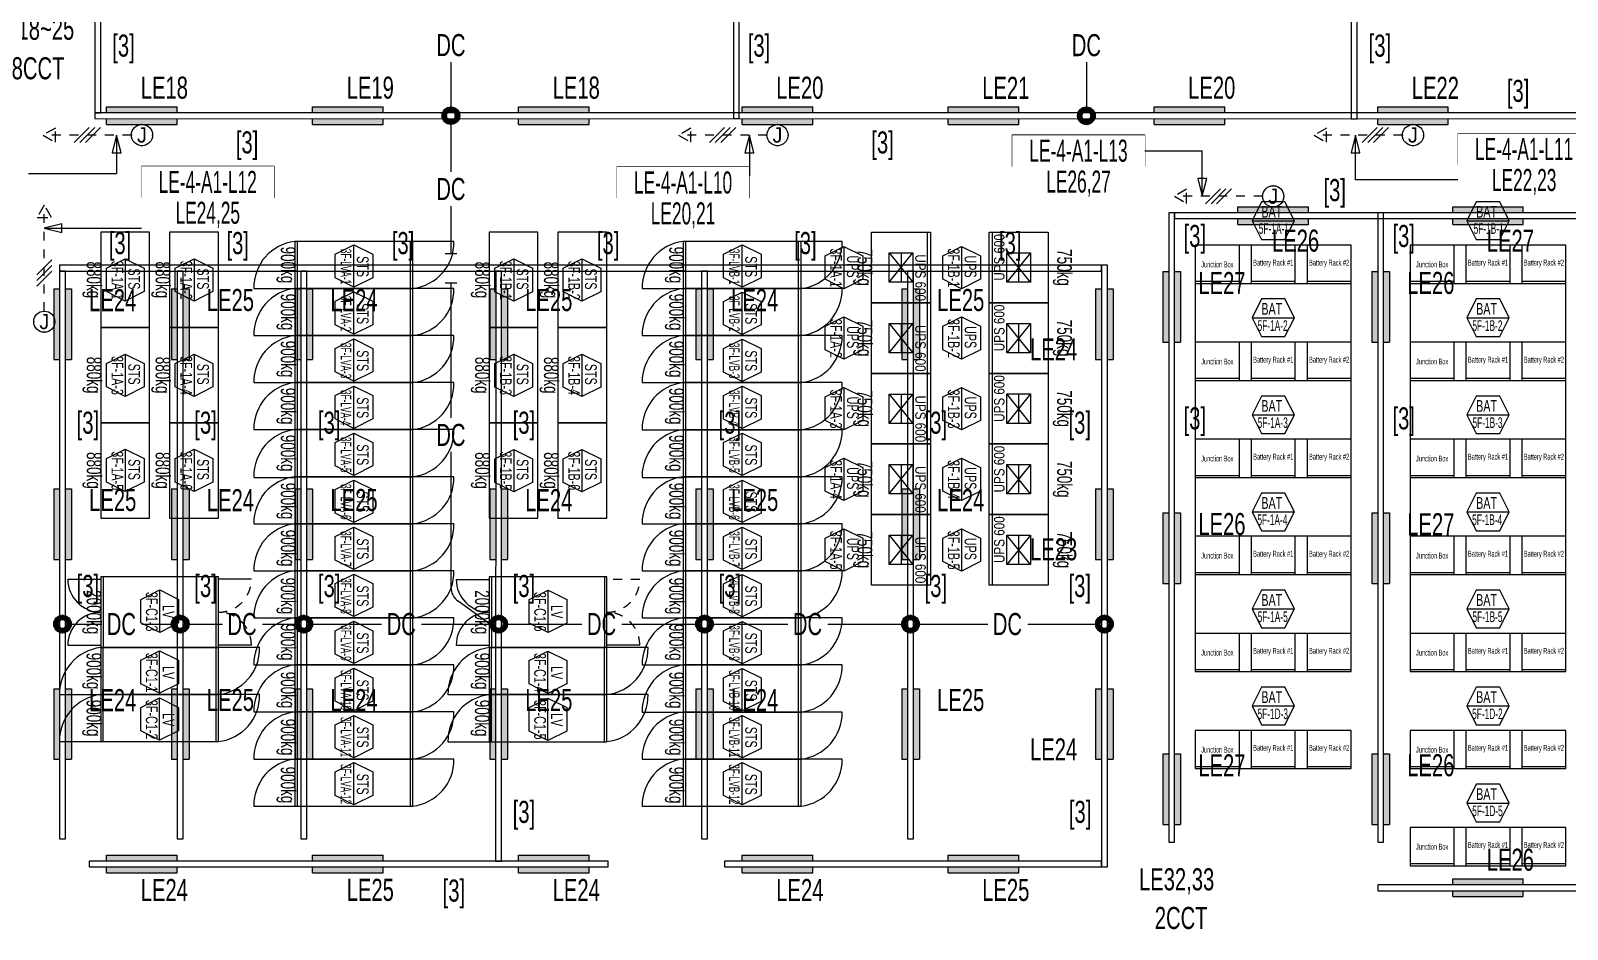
# Model space of a CAD drawing. Header units: millimetres. Extents: x 86947 to 500447, y -530175 to 1059536.
# Drawn here: x 309510 to 335622, y 385418 to 400695 of the extents above; entities that cross this region are included whole.
import ezdxf
from ezdxf.enums import TextEntityAlignment as Align

# ---------------------------------------------------------------- set-up
doc = ezdxf.new("R2010")
doc.units = ezdxf.units.MM
doc.header["$LTSCALE"] = 150
doc.set_wipeout_variables(frame=1)
doc.linetypes.add('D1', pattern=[3, 1, -1, 1])
for name, color, linetype in [('------01 Distribution Panel', 3, 'Continuous'), ('------03 Lighting Fixture', 3, 'Continuous'), ('------04 Lighting Switch', 2, 'Continuous'), ('------04 Number of Strands (가닥수)', 1, 'Continuous'), ('-----20 General Symbol', 3, 'Continuous'), ('-----23 Concealed or Exposed Wire', 4, 'D1'), ('-----25 Emergency Lighting Embeded Wire in Ceiling or Wall', 1, 'Continuous'), ('-----28 Race Way', 1, 'Continuous'), ('-----29 Indicator', 1, 'Continuous'), ('-----33 Equipment', 5, 'Continuous'), ('-----36 Dimension', 1, 'Continuous')]:
    doc.layers.add(name, color=color, linetype=linetype)
doc.styles.add('ELEC', font='Dotum.ttf')

# ---------------------------------------------------------------- blocks, each defined once
blk = doc.blocks.new('A$C2e8f9a8b')
at = {"color": 0}
blk.add_line((30, 750), (30, 0), dxfattribs=at)
blk.add_lwpolyline([(650, 0), (0, 0), (0, 750), (650, 750)], close=True, dxfattribs=at)
blk = doc.blocks.new('UPS 600kV')
at = {"layer": '-----33 Equipment'}
for p, q in [((800, 850), (-402, 850)), ((-52, 199), (448, 601)), ((448, 199), (-52, 601)), ((-52, 400), (448, 400))]:
    blk.add_line(p, q, dxfattribs=at)
for points in [[(798, -100), (-402, -100), (-402, 900), (798, 900)], [(448, 601), (448, 199), (-52, 199), (-52, 601)]]:
    blk.add_lwpolyline(points, close=True, dxfattribs=at)
at = {"layer": '-----33 Equipment', "style": 'ELEC', "width": 0.85}
blk.add_text('UPS 600', height=178.2, dxfattribs=at).set_placement((-26, 731), align=Align.MIDDLE_LEFT)
blk = doc.blocks.new('STS-R')
blk.add_lwpolyline([(886994, -128588), (888614, -128588), (888614, -129418), (886994, -129418), (886994, -128588)])
blk = doc.blocks.new('전기실 장비배치')
at = {"layer": '-----33 Equipment'}
for p, q in [((139346, 478668, 0), (139346, 479468, 0)), ((141266, 478668, 0), (141266, 479468, 0)), ((145946, 478667, 0), (145946, 479467, 0)), ((147864, 478667, 0), (147864, 479467, 0)), ((139346, 477868, 0), (139346, 478668, 0)), ((141266, 477868, 0), (141266, 478668, 0)), ((145946, 477867, 0), (145946, 478667, 0)), ((147864, 477867, 0), (147864, 478667, 0)), ((139346, 477068, 0), (139346, 477868, 0)), ((141266, 477068, 0), (141266, 477868, 0)), ((145946, 477067, 0), (145946, 477867, 0)), ((147864, 477067, 0), (147864, 477867, 0)), ((139346, 476268, 0), (139346, 477068, 0)), ((141266, 476268, 0), (141266, 477068, 0)), ((145946, 476267, 0), (145946, 477067, 0)), ((147864, 476267, 0), (147864, 477067, 0)), ((139346, 475468, 0), (139346, 476268, 0)), ((141266, 475468, 0), (141266, 476268, 0)), ((145946, 475467, 0), (145946, 476267, 0)), ((147864, 475467, 0), (147864, 476267, 0)), ((139346, 474668, 0), (139346, 475468, 0)), ((141266, 474668, 0), (141266, 475468, 0)), ((145946, 474667, 0), (145946, 475467, 0)), ((147864, 474667, 0), (147864, 475467, 0)), ((139346, 473868, 0), (139346, 474668, 0)), ((141266, 473868, 0), (141266, 474668, 0)), ((145946, 473867, 0), (145946, 474667, 0)), ((147864, 473867, 0), (147864, 474667, 0)), ((135444, 473724, 0), (136004, 473724, 0)), ((136044, 473764, 0), (136044, 472564, 0)), ((137962, 473764, 0), (137962, 472564, 0)), ((138564, 473724, 0), (138004, 473724, 0)), ((139346, 473068, 0), (139346, 473868, 0)), ((141266, 473068, 0), (141266, 473868, 0)), ((142044, 473723, 0), (142604, 473723, 0)), ((142644, 473763, 0), (142644, 472563, 0)), ((144562, 473763, 0), (144562, 472563, 0)), ((145946, 473067, 0), (145946, 473867, 0)), ((147864, 473067, 0), (147864, 473867, 0)), ((139346, 472268, 0), (139346, 473068, 0)), ((141266, 472268, 0), (141266, 473068, 0)), ((145946, 472267, 0), (145946, 473067, 0)), ((147864, 472267, 0), (147864, 473067, 0)), ((135444, 472604, 0), (136004, 472604, 0)), ((136045, 471764, 0), (136045, 472564, 0)), ((137965, 471764, 0), (137965, 472564, 0)), ((138564, 472604, 0), (138004, 472604, 0)), ((138705, 472564, 0), (138005, 472564, 0)), ((142044, 472603, 0), (142604, 472603, 0)), ((142645, 471763, 0), (142645, 472563, 0)), ((144565, 471763, 0), (144565, 472563, 0)), ((145164, 472603, 0), (144604, 472603, 0)), ((145305, 472563, 0), (144605, 472563, 0)), ((139346, 471468, 0), (139346, 472268, 0)), ((141266, 471468, 0), (141266, 472268, 0)), ((145946, 471467, 0), (145946, 472267, 0)), ((147864, 471467, 0), (147864, 472267, 0)), ((135303, 471764, 0), (136003, 471764, 0)), ((136045, 470964, 0), (136045, 471764, 0)), ((137965, 470964, 0), (137965, 471764, 0)), ((138705, 471764, 0), (138005, 471764, 0)), ((141903, 471763, 0), (142603, 471763, 0)), ((142645, 470963, 0), (142645, 471763, 0)), ((144565, 470963, 0), (144565, 471763, 0)), ((145305, 471763, 0), (144605, 471763, 0)), ((139346, 470668, 0), (139346, 471468, 0)), ((141266, 470668, 0), (141266, 471468, 0)), ((145946, 470667, 0), (145946, 471467, 0)), ((147864, 470667, 0), (147864, 471467, 0)), ((135303, 470964, 0), (136003, 470964, 0)), ((141903, 470963, 0), (142603, 470963, 0)), ((139346, 469868, 0), (139346, 470668, 0)), ((141266, 469868, 0), (141266, 470668, 0)), ((145946, 469867, 0), (145946, 470667, 0)), ((147864, 469867, 0), (147864, 470667, 0))]:
    blk.add_line(p, q, dxfattribs=at)
at = {"layer": '-----33 Equipment', "linetype": 'D1'}
blk.add_line((145164, 473723, 0), (144604, 473723, 0), dxfattribs=at)
at = {"layer": '-----33 Equipment', "elevation": 0}
for points in [[(155569, 479820), (156289, 479820), (156129, 480140), (155728, 480140), (155569, 479820), (155728, 479500), (156129, 479500), (156289, 479820)], [(159219, 479820), (159939, 479820), (159779, 480140), (159378, 480140), (159219, 479820), (159378, 479500), (159779, 479500), (159939, 479820)], [(136421, 479174), (136421, 478454), (136101, 478614), (136101, 479015), (136421, 479174), (136741, 479015), (136741, 478614), (136421, 478454)], [(137591, 479174), (137591, 478454), (137271, 478614), (137271, 479015), (137591, 479174), (137911, 479015), (137911, 478614), (137591, 478454)], [(140305, 478690), (140305, 479410), (140625, 479250), (140625, 478850), (140305, 478690), (139985, 478850), (139985, 479250), (140305, 479410)], [(143021, 479173), (143021, 478453), (142701, 478612), (142701, 479013), (143021, 479173), (143341, 479013), (143341, 478612), (143021, 478453)], [(144182, 479173), (144182, 478453), (143862, 478612), (143862, 479013), (144182, 479173), (144502, 479013), (144502, 478612), (144182, 478453)], [(146905, 478688), (146905, 479408), (147225, 479249), (147225, 478848), (146905, 478688), (146585, 478848), (146585, 479249), (146905, 479408)], [(148634, 479384), (148634, 478664), (148314, 478824), (148314, 479225), (148634, 479384), (148954, 479225), (148954, 478824), (148634, 478664)], [(150634, 479384), (150634, 478664), (150314, 478824), (150314, 479225), (150634, 479384), (150954, 479225), (150954, 478824), (150634, 478664)], [(157254, 472155), (157254, 479405), (154604, 479405), (154604, 472155), (157254, 472155)], [(160904, 472155), (160904, 479405), (158254, 479405), (158254, 472155), (160904, 472155)], [(140305, 477890), (140305, 478610), (140625, 478450), (140625, 478050), (140305, 477890), (139985, 478050), (139985, 478450), (140305, 478610)], [(146905, 477888), (146905, 478608), (147225, 478449), (147225, 478048), (146905, 477888), (146585, 478048), (146585, 478449), (146905, 478608)], [(155569, 478170), (156289, 478170), (156129, 478490), (155728, 478490), (155569, 478170), (155728, 477850), (156129, 477850), (156289, 478170)], [(159219, 478170), (159939, 478170), (159779, 478490), (159378, 478490), (159219, 478170), (159378, 477850), (159779, 477850), (159939, 478170)], [(148634, 478184), (148634, 477464), (148314, 477624), (148314, 478025), (148634, 478184), (148954, 478025), (148954, 477624), (148634, 477464)], [(150634, 478184), (150634, 477464), (150314, 477624), (150314, 478025), (150634, 478184), (150954, 478025), (150954, 477624), (150634, 477464)], [(140305, 477090), (140305, 477810), (140625, 477650), (140625, 477250), (140305, 477090), (139985, 477250), (139985, 477650), (140305, 477810)], [(146905, 477088), (146905, 477808), (147225, 477649), (147225, 477248), (146905, 477088), (146585, 477248), (146585, 477649), (146905, 477808)], [(136421, 477554), (136421, 476834), (136101, 476994), (136101, 477395), (136421, 477554), (136741, 477395), (136741, 476994), (136421, 476834)], [(137591, 477554), (137591, 476834), (137271, 476994), (137271, 477395), (137591, 477554), (137911, 477395), (137911, 476994), (137591, 476834)], [(143021, 477553), (143021, 476833), (142701, 476992), (142701, 477393), (143021, 477553), (143341, 477393), (143341, 476992), (143021, 476833)], [(144182, 477553), (144182, 476833), (143862, 476992), (143862, 477393), (144182, 477553), (144502, 477393), (144502, 476992), (144182, 476833)], [(140305, 476290), (140305, 477010), (140625, 476850), (140625, 476450), (140305, 476290), (139985, 476450), (139985, 476850), (140305, 477010)], [(146905, 476288), (146905, 477008), (147225, 476849), (147225, 476448), (146905, 476288), (146585, 476448), (146585, 476849), (146905, 477008)], [(148634, 476984), (148634, 476264), (148314, 476424), (148314, 476825), (148634, 476984), (148954, 476825), (148954, 476424), (148634, 476264)], [(150634, 476984), (150634, 476264), (150314, 476424), (150314, 476825), (150634, 476984), (150954, 476825), (150954, 476424), (150634, 476264)], [(155569, 476520), (156289, 476520), (156129, 476840), (155728, 476840), (155569, 476520), (155728, 476200), (156129, 476200), (156289, 476520)], [(159219, 476520), (159939, 476520), (159779, 476840), (159378, 476840), (159219, 476520), (159378, 476200), (159779, 476200), (159939, 476520)], [(140305, 475490), (140305, 476210), (140625, 476050), (140625, 475650), (140305, 475490), (139985, 475650), (139985, 476050), (140305, 476210)], [(146905, 475488), (146905, 476208), (147225, 476049), (147225, 475648), (146905, 475488), (146585, 475648), (146585, 476049), (146905, 476208)], [(136421, 475934), (136421, 475214), (136101, 475374), (136101, 475775), (136421, 475934), (136741, 475775), (136741, 475374), (136421, 475214)], [(137591, 475934), (137591, 475214), (137271, 475374), (137271, 475775), (137591, 475934), (137911, 475775), (137911, 475374), (137591, 475214)], [(143021, 475933), (143021, 475213), (142701, 475372), (142701, 475773), (143021, 475933), (143341, 475773), (143341, 475372), (143021, 475213)], [(144182, 475933), (144182, 475213), (143862, 475372), (143862, 475773), (144182, 475933), (144502, 475773), (144502, 475372), (144182, 475213)], [(148634, 475784), (148634, 475064), (148314, 475224), (148314, 475625), (148634, 475784), (148954, 475625), (148954, 475224), (148634, 475064)], [(150634, 475784), (150634, 475064), (150314, 475224), (150314, 475625), (150634, 475784), (150954, 475625), (150954, 475224), (150634, 475064)], [(138604, 475454), (139304, 475454)], [(140305, 474690), (140305, 475410), (140625, 475250), (140625, 474850), (140305, 474690), (139985, 474850), (139985, 475250), (140305, 475410)], [(145204, 475453), (145904, 475453)], [(146905, 474688), (146905, 475408), (147225, 475249), (147225, 474848), (146905, 474688), (146585, 474848), (146585, 475249), (146905, 475408)], [(155569, 474870), (156289, 474870), (156129, 475190), (155728, 475190), (155569, 474870), (155728, 474550), (156129, 474550), (156289, 474870)], [(159219, 474870), (159939, 474870), (159779, 475190), (159378, 475190), (159219, 474870), (159378, 474550), (159779, 474550), (159939, 474870)], [(140305, 473890), (140305, 474610), (140625, 474450), (140625, 474050), (140305, 473890), (139985, 474050), (139985, 474450), (140305, 474610)], [(146905, 473888), (146905, 474608), (147225, 474449), (147225, 474048), (146905, 473888), (146585, 474048), (146585, 474449), (146905, 474608)], [(148634, 474584), (148634, 473864), (148314, 474024), (148314, 474425), (148634, 474584), (148954, 474425), (148954, 474024), (148634, 473864)], [(150634, 474584), (150634, 473864), (150314, 474024), (150314, 474425), (150634, 474584), (150954, 474425), (150954, 474024), (150634, 473864)], [(140305, 473090), (140305, 473810), (140625, 473650), (140625, 473250), (140305, 473090), (139985, 473250), (139985, 473650), (140305, 473810)], [(146905, 473088), (146905, 473808), (147225, 473649), (147225, 473248), (146905, 473088), (146585, 473248), (146585, 473649), (146905, 473808)], [(137005, 472822), (137005, 473542), (137325, 473383), (137325, 472982), (137005, 472822), (136685, 472982), (136685, 473383), (137005, 473542)], [(143605, 472821), (143605, 473541), (143925, 473381), (143925, 472980), (143605, 472821), (143285, 472980), (143285, 473381), (143605, 473541)], [(155569, 473220), (156289, 473220), (156129, 473540), (155728, 473540), (155569, 473220), (155728, 472900), (156129, 472900), (156289, 473220)], [(159219, 473220), (159939, 473220), (159779, 473540), (159378, 473540), (159219, 473220), (159378, 472900), (159779, 472900), (159939, 473220)], [(140305, 472290), (140305, 473010), (140625, 472850), (140625, 472450), (140305, 472290), (139985, 472450), (139985, 472850), (140305, 473010)], [(146905, 472288), (146905, 473008), (147225, 472849), (147225, 472448), (146905, 472288), (146585, 472448), (146585, 472849), (146905, 473008)], [(137004, 471786), (137004, 472506), (137324, 472346), (137324, 471946), (137004, 471786), (136684, 471946), (136684, 472346), (137004, 472506)], [(143604, 471784), (143604, 472504), (143924, 472345), (143924, 471944), (143604, 471784), (143284, 471944), (143284, 472345), (143604, 472504)], [(140305, 471490), (140305, 472210), (140625, 472050), (140625, 471650), (140305, 471490), (139985, 471650), (139985, 472050), (140305, 472210)], [(146905, 471488), (146905, 472208), (147225, 472049), (147225, 471648), (146905, 471488), (146585, 471648), (146585, 472049), (146905, 472208)], [(155569, 471570), (156289, 471570), (156129, 471890), (155728, 471890), (155569, 471570), (155728, 471250), (156129, 471250), (156289, 471570)], [(159219, 471570), (159939, 471570), (159779, 471890), (159378, 471890), (159219, 471570), (159378, 471250), (159779, 471250), (159939, 471570)], [(137004, 470986), (137004, 471706), (137324, 471546), (137324, 471146), (137004, 470986), (136684, 471146), (136684, 471546), (137004, 471706)], [(143604, 470984), (143604, 471704), (143924, 471545), (143924, 471144), (143604, 470984), (143284, 471144), (143284, 471545), (143604, 471704)], [(140305, 470690), (140305, 471410), (140625, 471250), (140625, 470850), (140305, 470690), (139985, 470850), (139985, 471250), (140305, 471410)], [(146905, 470688), (146905, 471408), (147225, 471249), (147225, 470848), (146905, 470688), (146585, 470848), (146585, 471249), (146905, 471408)], [(140305, 469890), (140305, 470610), (140625, 470450), (140625, 470050), (140305, 469890), (139985, 470050), (139985, 470450), (140305, 470610)], [(146905, 469888), (146905, 470608), (147225, 470449), (147225, 470048), (146905, 469888), (146585, 470048), (146585, 470449), (146905, 470608)], [(159219, 469920), (159939, 469920), (159779, 470240), (159378, 470240), (159219, 469920), (159378, 469600), (159779, 469600), (159939, 469920)]]:
    blk.add_lwpolyline(points, dxfattribs=at)
for points in [[(139304, 479468, 0.385743), (138604, 478668), (139304, 478668)], [(141306, 478668, 0.385743), (142006, 479468), (141306, 479468)], [(145904, 479467, 0.385743), (145204, 478667), (145904, 478667)], [(147904, 478667, 0.385743), (148604, 479467), (147904, 479467)], [(139304, 478668, 0.385743), (138604, 477868), (139304, 477868)], [(141306, 477868, 0.385743), (142006, 478668), (141306, 478668)], [(145904, 478667, 0.385743), (145204, 477867), (145904, 477867)], [(147904, 477867, 0.385743), (148604, 478667), (147904, 478667)], [(139304, 477868, 0.385743), (138604, 477068), (139304, 477068)], [(141306, 477068, 0.385743), (142006, 477868), (141306, 477868)], [(145904, 477867, 0.385743), (145204, 477067), (145904, 477067)], [(147904, 477067, 0.385743), (148604, 477867), (147904, 477867)], [(139304, 477068, 0.385743), (138604, 476268), (139304, 476268)], [(141306, 476268, 0.385743), (142006, 477068), (141306, 477068)], [(145904, 477067, 0.385743), (145204, 476267), (145904, 476267)], [(147904, 476267, 0.385743), (148604, 477067), (147904, 477067)], [(139304, 476268, 0.385743), (138604, 475468)], [(141306, 475468, 0.385743), (142006, 476268), (141306, 476268)], [(145904, 476267, 0.385743), (145204, 475467)], [(147904, 475467, 0.385743), (148604, 476267), (147904, 476267)], [(139304, 475468, 0.385743), (138604, 474668), (139304, 474668)], [(141306, 474668, 0.385743), (142006, 475468), (141306, 475468)], [(145904, 475467, 0.385743), (145204, 474667), (145904, 474667)], [(147904, 474667, 0.385743), (148604, 475467), (147904, 475467)], [(139304, 474668, 0.385743), (138604, 473868), (139304, 473868)], [(141306, 473868, 0.385743), (142006, 474668), (141306, 474668)], [(145904, 474667, 0.385743), (145204, 473867), (145904, 473867)], [(147904, 473867, 0.385743), (148604, 474667), (147904, 474667)], [(139304, 473868, 0.385743), (138604, 473068), (139304, 473068)], [(141306, 473068, 0.385743), (142006, 473868), (141306, 473868)], [(145904, 473867, 0.385743), (145204, 473067), (145904, 473067)], [(147904, 473067, 0.385743), (148604, 473867), (147904, 473867)], [(139304, 473068, 0.385743), (138604, 472268), (139304, 472268)], [(141306, 472268, 0.385743), (142006, 473068), (141306, 473068)], [(145904, 473067, 0.385743), (145204, 472267), (145904, 472267)], [(147904, 472267, 0.385743), (148604, 473067), (147904, 473067)], [(139304, 472268, 0.385743), (138604, 471468), (139304, 471468)], [(141306, 471468, 0.385743), (142006, 472268), (141306, 472268)], [(145904, 472267, 0.385743), (145204, 471467), (145904, 471467)], [(147904, 471467, 0.385743), (148604, 472267), (147904, 472267)], [(139304, 471468, 0.385743), (138604, 470668), (139304, 470668)], [(141306, 470668, 0.385743), (142006, 471468), (141306, 471468)], [(145904, 471467, 0.385743), (145204, 470667), (145904, 470667)], [(147904, 470667, 0.385743), (148604, 471467), (147904, 471467)], [(139304, 470668, 0.385743), (138604, 469868), (139304, 469868)], [(141306, 469868, 0.385743), (142006, 470668), (141306, 470668)], [(145904, 470667, 0.385743), (145204, 469867), (145904, 469867)], [(147904, 469867, 0.385743), (148604, 470667), (147904, 470667)]]:
    blk.add_lwpolyline(points, format="xyb", dxfattribs=at)
for points in [[(141306, 478668), (141306, 479468), (139304, 479468), (139304, 478668)], [(147904, 478667), (147904, 479467), (145904, 479467), (145904, 478667)], [(154604, 479405), (154604, 478755), (157254, 478755), (157254, 479405)], [(158254, 479405), (158254, 478755), (160904, 478755), (160904, 479405)], [(141306, 477868), (141306, 478668), (139304, 478668), (139304, 477868)], [(147904, 477867), (147904, 478667), (145904, 478667), (145904, 477867)], [(141306, 477068), (141306, 477868), (139304, 477868), (139304, 477068)], [(147904, 477067), (147904, 477867), (145904, 477867), (145904, 477067)], [(154604, 477755), (154604, 477105), (157254, 477105), (157254, 477755)], [(158254, 477755), (158254, 477105), (160904, 477105), (160904, 477755)], [(141306, 476268), (141306, 477068), (139304, 477068), (139304, 476268)], [(147904, 476267), (147904, 477067), (145904, 477067), (145904, 476267)], [(141306, 475468), (141306, 476268), (139304, 476268), (139304, 475468)], [(147904, 475467), (147904, 476267), (145904, 476267), (145904, 475467)], [(154604, 476105), (154604, 475455), (157254, 475455), (157254, 476105)], [(158254, 476105), (158254, 475455), (160904, 475455), (160904, 476105)], [(141306, 474668), (141306, 475468), (139304, 475468), (139304, 474668)], [(147904, 474667), (147904, 475467), (145904, 475467), (145904, 474667)], [(141306, 473868), (141306, 474668), (139304, 474668), (139304, 473868)], [(147904, 473867), (147904, 474667), (145904, 474667), (145904, 473867)], [(154604, 474455), (154604, 473805), (157254, 473805), (157254, 474455)], [(158254, 474455), (158254, 473805), (160904, 473805), (160904, 474455)], [(136004, 473764), (136004, 472564), (138004, 472564), (138004, 473764)], [(141306, 473068), (141306, 473868), (139304, 473868), (139304, 473068)], [(142604, 473763), (142604, 472563), (144604, 472563), (144604, 473763)], [(147904, 473067), (147904, 473867), (145904, 473867), (145904, 473067)], [(141306, 472268), (141306, 473068), (139304, 473068), (139304, 472268)], [(147904, 472267), (147904, 473067), (145904, 473067), (145904, 472267)], [(154604, 472805), (154604, 472155), (157254, 472155), (157254, 472805)], [(158254, 472805), (158254, 472155), (160904, 472155), (160904, 472805)], [(138005, 471764), (138005, 472564), (136003, 472564), (136003, 471764)], [(144605, 471763), (144605, 472563), (142603, 472563), (142603, 471763)], [(141306, 471468), (141306, 472268), (139304, 472268), (139304, 471468)], [(147904, 471467), (147904, 472267), (145904, 472267), (145904, 471467)], [(138005, 470964), (138005, 471764), (136003, 471764), (136003, 470964)], [(144605, 470963), (144605, 471763), (142603, 471763), (142603, 470963)], [(141306, 470668), (141306, 471468), (139304, 471468), (139304, 470668)], [(147904, 470667), (147904, 471467), (145904, 471467), (145904, 470667)], [(154604, 471155), (154604, 470505), (157254, 470505), (157254, 471155)], [(158254, 471155), (158254, 470505), (160904, 470505), (160904, 471155)], [(141306, 469868), (141306, 470668), (139304, 470668), (139304, 469868)], [(147904, 469867), (147904, 470667), (145904, 470667), (145904, 469867)], [(158254, 469505), (158254, 468855), (160904, 468855), (160904, 469505)]]:
    blk.add_lwpolyline(points, close=True, dxfattribs=at)
at = {"layer": '-----33 Equipment'}
for centre, radius, start, end in [((136004, 473724, 0), 560, 180, 270), ((142604, 473723, 0), 560, 180, 270), ((136004, 472604, 0), 560, 90, 180), ((142604, 472603, 0), 560, 90, 180), ((136094, 471778, 0), 791, 96.6265, 181.0016), ((137913, 472550, 0), 791, 276.6265, 1.0016), ((142694, 471776, 0), 791, 96.6265, 181.0016), ((144513, 472549, 0), 791, 276.6265, 1.0016), ((136094, 470978, 0), 791, 96.6265, 181.0016), ((137913, 471750, 0), 791, 276.6265, 1.0016), ((142694, 470976, 0), 791, 96.6265, 181.0016), ((144513, 471749, 0), 791, 276.6265, 1.0016)]:
    blk.add_arc(centre, radius, start, end, dxfattribs=at)
at = {"layer": '-----33 Equipment', "linetype": 'D1'}
for centre, start, end in [((138004, 473724, 0), 270, 0), ((144604, 473723, 0), 270, 0), ((138004, 472604, 0), 0, 90), ((144604, 472603, 0), 0, 90)]:
    blk.add_arc(centre, 560, start, end, dxfattribs=at)
at = {"layer": '-----33 Equipment', "xscale": -1, "rotation": 270}
for name, p in [('STS-R', (265422, -408989, 0)), ('STS-R', (266592, -408989, 0)), ('STS-R', (272022, -408991, 0)), ('STS-R', (273192, -408991, 0)), ('A$C2e8f9a8b', (154604, 478755, 0)), ('A$C2e8f9a8b', (155554, 478755, 0)), ('A$C2e8f9a8b', (156504, 478755, 0)), ('A$C2e8f9a8b', (158254, 478755, 0)), ('A$C2e8f9a8b', (159204, 478755, 0)), ('A$C2e8f9a8b', (160154, 478755, 0)), ('STS-R', (265422, -410609, 0)), ('STS-R', (266592, -410609, 0)), ('STS-R', (272022, -410611, 0)), ('STS-R', (273192, -410611, 0)), ('A$C2e8f9a8b', (154604, 477105, 0)), ('A$C2e8f9a8b', (155554, 477105, 0)), ('A$C2e8f9a8b', (156504, 477105, 0)), ('A$C2e8f9a8b', (158254, 477105, 0)), ('A$C2e8f9a8b', (159204, 477105, 0)), ('A$C2e8f9a8b', (160154, 477105, 0)), ('STS-R', (265422, -412229, 0)), ('STS-R', (266592, -412229, 0)), ('STS-R', (272022, -412231, 0)), ('STS-R', (273192, -412231, 0)), ('A$C2e8f9a8b', (154604, 475455, 0)), ('A$C2e8f9a8b', (155554, 475455, 0)), ('A$C2e8f9a8b', (156504, 475455, 0)), ('A$C2e8f9a8b', (158254, 475455, 0)), ('A$C2e8f9a8b', (159204, 475455, 0)), ('A$C2e8f9a8b', (160154, 475455, 0)), ('A$C2e8f9a8b', (154604, 473805, 0)), ('A$C2e8f9a8b', (155554, 473805, 0)), ('A$C2e8f9a8b', (156504, 473805, 0)), ('A$C2e8f9a8b', (158254, 473805, 0)), ('A$C2e8f9a8b', (159204, 473805, 0)), ('A$C2e8f9a8b', (160154, 473805, 0)), ('A$C2e8f9a8b', (154604, 472155)), ('A$C2e8f9a8b', (155554, 472155)), ('A$C2e8f9a8b', (156504, 472155)), ('A$C2e8f9a8b', (158254, 472155)), ('A$C2e8f9a8b', (159204, 472155)), ('A$C2e8f9a8b', (160154, 472155)), ('A$C2e8f9a8b', (154604, 470505)), ('A$C2e8f9a8b', (155554, 470505)), ('A$C2e8f9a8b', (156504, 470505)), ('A$C2e8f9a8b', (158254, 470505)), ('A$C2e8f9a8b', (159204, 470505)), ('A$C2e8f9a8b', (160154, 470505)), ('A$C2e8f9a8b', (158254, 468855)), ('A$C2e8f9a8b', (159204, 468855)), ('A$C2e8f9a8b', (160154, 468855))]:
    blk.add_blockref(name, p, dxfattribs=at)
at = {"layer": '-----33 Equipment'}
for p, rotation in [((149204, 479222, 0), 270), ((152004, 478827, 0), 90.00000000000001), ((149204, 478022, 0), 270), ((152004, 477627, 0), 90.00000000000001), ((149204, 476822, 0), 270), ((152004, 476427, 0), 90.00000000000001), ((149204, 475622, 0), 270), ((152004, 475227, 0), 90.00000000000001), ((149204, 474422, 0), 270), ((152004, 474027, 0), 90.00000000000001)]:
    blk.add_blockref('UPS 600kV', p, dxfattribs=dict(at, rotation=rotation))
at = {"layer": '-----33 Equipment', "style": 'ELEC'}
for s, height, width, p in [('BAT', 200, 0.7, (155905, 479971, 0)), ('BAT', 200, 0.7, (159555, 479971, 0)), ('5F-1A-1', 180, 0.6, (155940, 479687, 0)), ('5F-1B-1', 180, 0.6, (159590, 479687, 0)), ('Battery Rack #1', 100, 0.6, (155929, 479108, 0)), ('Battery Rack #2', 100, 0.6, (156879, 479108, 0)), ('Battery Rack #1', 100, 0.6, (159579, 479108, 0)), ('Battery Rack #2', 100, 0.6, (160529, 479108, 0)), ('Junction Box', 100, 0.6, (154979, 479077, 0)), ('Junction Box', 100, 0.6, (158629, 479077, 0)), ('BAT', 200, 0.7, (155905, 478321, 0)), ('BAT', 200, 0.7, (159555, 478321, 0)), ('5F-1A-2', 180, 0.6, (155919, 478037, 0)), ('5F-1B-2', 180, 0.6, (159569, 478037, 0)), ('Junction Box', 100, 0.6, (154979, 477427, 0)), ('Battery Rack #1', 100, 0.6, (155929, 477458, 0)), ('Battery Rack #2', 100, 0.6, (156879, 477458, 0)), ('Junction Box', 100, 0.6, (158629, 477427, 0)), ('Battery Rack #1', 100, 0.6, (159579, 477458, 0)), ('Battery Rack #2', 100, 0.6, (160529, 477458, 0)), ('BAT', 200, 0.7, (155905, 476671, 0)), ('BAT', 200, 0.7, (159555, 476671, 0)), ('5F-1A-3', 180, 0.6, (155921, 476387, 0)), ('5F-1B-3', 180, 0.6, (159571, 476387, 0)), ('Junction Box', 100, 0.6, (154979, 475777, 0)), ('Battery Rack #1', 100, 0.6, (155929, 475808, 0)), ('Battery Rack #2', 100, 0.6, (156879, 475808, 0)), ('Junction Box', 100, 0.6, (158629, 475777, 0)), ('Battery Rack #1', 100, 0.6, (159579, 475808, 0)), ('Battery Rack #2', 100, 0.6, (160529, 475808, 0)), ('BAT', 200, 0.7, (155905, 475021, 0)), ('BAT', 200, 0.7, (159555, 475021, 0)), ('5F-1A-4', 180, 0.6, (155915, 474737, 0)), ('5F-1B-4', 180, 0.6, (159565, 474737, 0)), ('Battery Rack #1', 100, 0.6, (155929, 474158, 0)), ('Battery Rack #2', 100, 0.6, (156879, 474158, 0)), ('Battery Rack #1', 100, 0.6, (159579, 474158, 0)), ('Battery Rack #2', 100, 0.6, (160529, 474158, 0)), ('Junction Box', 100, 0.6, (154979, 474127, 0)), ('Junction Box', 100, 0.6, (158629, 474127, 0)), ('BAT', 200, 0.7, (155905, 473371)), ('BAT', 200, 0.7, (159555, 473371)), ('5F-1A-5', 180, 0.6, (155920, 473087)), ('5F-1B-5', 180, 0.6, (159570, 473087)), ('Junction Box', 100, 0.6, (154979, 472477)), ('Battery Rack #1', 100, 0.6, (155929, 472508)), ('Battery Rack #2', 100, 0.6, (156879, 472508)), ('Junction Box', 100, 0.6, (158629, 472477)), ('Battery Rack #1', 100, 0.6, (159579, 472508)), ('Battery Rack #2', 100, 0.6, (160529, 472508)), ('BAT', 200, 0.7, (155905, 471721)), ('BAT', 200, 0.7, (159555, 471721)), ('5F-1D-3', 180, 0.6, (155921, 471437)), ('5F-1D-2', 180, 0.6, (159569, 471437)), ('Junction Box', 100, 0.6, (154979, 470827)), ('Battery Rack #1', 100, 0.6, (155929, 470858)), ('Battery Rack #2', 100, 0.6, (156879, 470858)), ('Junction Box', 100, 0.6, (158629, 470827)), ('Battery Rack #1', 100, 0.6, (159579, 470858)), ('Battery Rack #2', 100, 0.6, (160529, 470858)), ('BAT', 200, 0.7, (159555, 470071)), ('5F-1D-5', 180, 0.6, (159570, 469787)), ('Battery Rack #1', 100, 0.6, (159579, 469208)), ('Battery Rack #2', 100, 0.6, (160529, 469208)), ('Junction Box', 100, 0.6, (158629, 469177))]:
    blk.add_text(s, height=height, dxfattribs=dict(at, width=width)).set_placement(p, align=Align.MIDDLE_CENTER)
at = {"layer": '-----33 Equipment', "style": 'ELEC', "width": 0.7}
for s, p in [('900kg', (139158, 479068, 0)), ('900kg', (145758, 479067, 0)), ('750kg', (148958, 479025, 0)), ('750kg', (152351, 479025, 0)), ('880kg', (135860, 478815, 0)), ('880kg', (137030, 478815, 0)), ('880kg', (142460, 478813, 0)), ('880kg', (143630, 478813, 0)), ('900kg', (139158, 478268, 0)), ('900kg', (145758, 478267, 0)), ('750kg', (148958, 477825, 0)), ('750kg', (152351, 477825, 0)), ('900kg', (139158, 477468, 0)), ('900kg', (145758, 477467, 0)), ('880kg', (135860, 477195, 0)), ('880kg', (137030, 477195, 0)), ('880kg', (142460, 477193, 0)), ('880kg', (143630, 477193, 0)), ('900kg', (139158, 476668, 0)), ('900kg', (145758, 476667, 0)), ('750kg', (148958, 476625, 0)), ('750kg', (152351, 476625, 0)), ('900kg', (139158, 475868, 0)), ('900kg', (145758, 475867, 0)), ('880kg', (135860, 475575, 0)), ('880kg', (137030, 475575, 0)), ('880kg', (142460, 475573, 0)), ('880kg', (143630, 475573, 0)), ('750kg', (148958, 475425, 0)), ('750kg', (152351, 475425, 0)), ('900kg', (139158, 475054, 0)), ('900kg', (145758, 475053, 0)), ('900kg', (139158, 474254, 0)), ('900kg', (145758, 474253, 0)), ('750kg', (148958, 474225, 0)), ('750kg', (152351, 474225, 0)), ('900kg', (139158, 473441, 0)), ('900kg', (145758, 473439, 0)), ('2000kg', (135858, 473164, 0)), ('2000kg', (142458, 473163, 0)), ('900kg', (139158, 472654, 0)), ('900kg', (145758, 472653, 0)), ('900kg', (135857, 472164, 0)), ('900kg', (142457, 472163, 0)), ('900kg', (139158, 471841, 0)), ('900kg', (145758, 471839, 0)), ('900kg', (135857, 471364, 0)), ('900kg', (142457, 471363, 0)), ('900kg', (139158, 471041, 0)), ('900kg', (145758, 471039, 0)), ('900kg', (139158, 470227, 0)), ('900kg', (145758, 470225, 0))]:
    blk.add_text(s, height=250, rotation=270, dxfattribs=at).set_placement(p, align=Align.MIDDLE)
at = {"layer": '-----33 Equipment', "style": 'ELEC'}
for s, height, width, p in [('3F-LVA-1', 180, 0.6, (140171, 479041, 0)), ('STS', 200, 0.7, (140456, 479041, 0)), ('3F-LVB-1', 180, 0.6, (146771, 479039, 0)), ('STS', 200, 0.7, (147056, 479039, 0)), ('3F-1A-1', 200, 0.7, (148500, 479019, 0)), ('UPS', 200, 0.7, (148785, 479041, 0)), ('3F-1B-1', 200, 0.7, (150500, 479019, 0)), ('UPS', 200, 0.7, (150785, 479041, 0)), ('3F-1A-1', 200, 0.7, (136287, 478809, 0)), ('STS', 200, 0.7, (136572, 478831, 0)), ('3F-1A-2', 200, 0.7, (137457, 478809, 0)), ('STS', 200, 0.7, (137742, 478831, 0)), ('3F-1B-1', 200, 0.7, (142887, 478808, 0)), ('STS', 200, 0.7, (143172, 478829, 0)), ('3F-1B-2', 200, 0.7, (144049, 478808, 0)), ('STS', 200, 0.7, (144333, 478829, 0)), ('3F-LVA-2', 180, 0.6, (140171, 478241, 0)), ('STS', 200, 0.7, (140456, 478241, 0)), ('3F-LVB-2', 180, 0.6, (146771, 478239, 0)), ('STS', 200, 0.7, (147056, 478239, 0)), ('3F-1A-2', 200, 0.7, (148500, 477819, 0)), ('3F-1B-2', 200, 0.7, (150500, 477819, 0)), ('UPS', 200, 0.7, (148785, 477841, 0)), ('UPS', 200, 0.7, (150785, 477841, 0)), ('3F-LVA-3', 180, 0.6, (140171, 477441, 0)), ('STS', 200, 0.7, (140456, 477441, 0)), ('3F-LVB-3', 180, 0.6, (146771, 477439, 0)), ('STS', 200, 0.7, (147056, 477439, 0)), ('3F-1A-3', 200, 0.7, (136287, 477189, 0)), ('STS', 200, 0.7, (136572, 477211, 0)), ('3F-1A-4', 200, 0.7, (137457, 477189, 0)), ('STS', 200, 0.7, (137742, 477211, 0)), ('3F-1B-3', 200, 0.7, (142887, 477188, 0)), ('STS', 200, 0.7, (143172, 477209, 0)), ('3F-1B-4', 200, 0.7, (144049, 477188, 0)), ('STS', 200, 0.7, (144333, 477209, 0)), ('3F-LVA-4', 180, 0.6, (140171, 476641, 0)), ('3F-LVB-4', 180, 0.6, (146771, 476639, 0)), ('3F-1A-3', 200, 0.7, (148500, 476619, 0)), ('UPS', 200, 0.7, (148785, 476641, 0)), ('3F-1B-3', 200, 0.7, (150500, 476619, 0)), ('UPS', 200, 0.7, (150785, 476641, 0)), ('STS', 200, 0.7, (140456, 476641, 0)), ('STS', 200, 0.7, (147056, 476639, 0)), ('3F-LVA-5', 180, 0.6, (140171, 475841, 0)), ('3F-LVB-5', 180, 0.6, (146771, 475839, 0)), ('3F-1A-5', 200, 0.7, (136287, 475569, 0)), ('3F-1A-6', 200, 0.7, (137457, 475569, 0)), ('STS', 200, 0.7, (140456, 475841, 0)), ('3F-1B-5', 200, 0.7, (142887, 475568, 0)), ('3F-1B-6', 200, 0.7, (144049, 475568, 0)), ('STS', 200, 0.7, (147056, 475839, 0)), ('STS', 200, 0.7, (136572, 475591, 0)), ('STS', 200, 0.7, (137742, 475591, 0)), ('STS', 200, 0.7, (143172, 475589, 0)), ('STS', 200, 0.7, (144333, 475589, 0)), ('3F-1A-4', 200, 0.7, (148500, 475419, 0)), ('UPS', 200, 0.7, (148785, 475441, 0)), ('3F-1B-4', 200, 0.7, (150500, 475419, 0)), ('UPS', 200, 0.7, (150785, 475441, 0)), ('3F-LVA-6', 180, 0.6, (140171, 475041, 0)), ('3F-LVB-6', 180, 0.6, (146771, 475039, 0)), ('STS', 200, 0.7, (140456, 475041, 0)), ('STS', 200, 0.7, (147056, 475039, 0)), ('3F-LVA-7', 180, 0.6, (140171, 474241, 0)), ('3F-LVB-7', 180, 0.6, (146771, 474239, 0)), ('3F-1A-5', 200, 0.7, (148500, 474219, 0)), ('3F-1B-5', 200, 0.7, (150500, 474219, 0)), ('STS', 200, 0.7, (140456, 474241, 0)), ('STS', 200, 0.7, (147056, 474239, 0)), ('UPS', 200, 0.7, (148785, 474241, 0)), ('UPS', 200, 0.7, (150785, 474241, 0)), ('3F-LVA-8', 180, 0.6, (140171, 473441, 0)), ('3F-LVB-8', 180, 0.6, (146771, 473439, 0)), ('3F-C1-3', 200, 0.7, (136871, 473173, 0)), ('STS', 200, 0.7, (140456, 473441, 0)), ('3F-C1-6', 200, 0.7, (143471, 473172, 0)), ('STS', 200, 0.7, (147056, 473439, 0)), ('LV', 200, 0.7, (137156, 473173, 0)), ('LV', 200, 0.7, (143756, 473172, 0)), ('3F-LVA-9', 180, 0.6, (140171, 472641, 0)), ('3F-LVB-9', 180, 0.6, (146771, 472639, 0)), ('STS', 200, 0.7, (140456, 472641, 0)), ('STS', 200, 0.7, (147056, 472639, 0)), ('3F-C1-1', 200, 0.7, (136870, 472137, 0)), ('3F-C1-4', 200, 0.7, (143470, 472135, 0)), ('LV', 200, 0.7, (137155, 472137, 0)), ('3F-LVA-10', 180, 0.6, (140171, 471841, 0)), ('LV', 200, 0.7, (143755, 472135, 0)), ('3F-LVB-10', 180, 0.6, (146771, 471839, 0)), ('STS', 200, 0.7, (140456, 471841, 0)), ('STS', 200, 0.7, (147056, 471839, 0)), ('3F-C1-2', 200, 0.7, (136870, 471337, 0)), ('3F-C1-5', 200, 0.7, (143470, 471335, 0)), ('LV', 200, 0.7, (137155, 471337, 0)), ('3F-LVA-11', 180, 0.6, (140171, 471041, 0)), ('LV', 200, 0.7, (143755, 471335, 0)), ('3F-LVB-11', 180, 0.6, (146771, 471039, 0)), ('STS', 200, 0.7, (140456, 471041, 0)), ('STS', 200, 0.7, (147056, 471039, 0)), ('3F-LVA-12', 180, 0.6, (140171, 470241, 0)), ('3F-LVB-12', 180, 0.6, (146771, 470239, 0)), ('STS', 200, 0.7, (140456, 470241, 0)), ('STS', 200, 0.7, (147056, 470239, 0))]:
    blk.add_text(s, height=height, rotation=270, dxfattribs=dict(at, width=width)).set_placement(p, align=Align.MIDDLE_CENTER)
blk = doc.blocks.new('D01')
at = {"linetype": 'Continuous'}
blk.add_circle((0, 0), 150, dxfattribs=at)
for p in [(-150, 0), (0, 150), (150, 0), (0, -150)]:
    blk.add_point(p)
blk = doc.blocks.new('E01')
h = blk.add_hatch(color=256)
edge = h.paths.add_edge_path(flags=17)
edge.add_arc((0, 0), 75, 0, 360)
edge = h.paths.add_edge_path()
edge.add_arc((0, 0), 150, 0, 360)
blk.add_blockref('D01', (0, 0))
at = {"xscale": 0.5, "yscale": 0.5, "zscale": 0.5}
blk.add_blockref('D01', (0, 0), dxfattribs=at)
blk = doc.blocks.new('E17')
h = blk.add_hatch(color=256)
h.paths.add_polyline_path([(600, 100), (-600, 100), (-600, 0), (600, 0)])
h.paths.add_polyline_path([(600, -100), (-600, -100), (-600, -200), (600, -200)])
for p, q in [((-600, 100), (600, 100)), ((-600, 100), (-600, 0)), ((600, 100), (600, 0)), ((600, 100), (600, 0)), ((-600, -100), (-600, -200)), ((-600, -200), (600, -200)), ((600, -100), (600, -200))]:
    blk.add_line(p, q)
blk = doc.blocks.new('O04')
blk.add_circle((0, 0), 150)
for p in [(-150, 0), (0, 150), (150, 0), (0, -150)]:
    blk.add_point(p)
at = {"style": 'ELEC'}
blk.add_text('J', height=214, dxfattribs=at).set_placement((0, 0), align=Align.MIDDLE)
blk = doc.blocks.new('O07')
blk.add_lwpolyline([(0, -100), (173, 0), (0, 100)], close=True)
blk = doc.blocks.new('*U45')
at = {"color": 0}
for p, q in [((-186, -106), (26, 106)), ((-106, -106), (106, 106)), ((-26, -106), (186, 106))]:
    blk.add_line(p, q, dxfattribs=at)

msp = doc.modelspace()

# ---------------------------------------------------------------- linework, layer by layer
at = {"layer": '------01 Distribution Panel', "color": 1, "elevation": 0}
for points in [[(326189, 398394), (328444, 398394), (328444, 398919), (326189, 398919)], [(333762, 398420), (336017, 398420), (336017, 398945), (333762, 398945)], [(311391, 397862), (313645, 397862), (313645, 398387), (311391, 398387)], [(319468, 397853), (321723, 397853), (321723, 398378), (319468, 398378)]]:
    msp.add_lwpolyline(points, close=True, dxfattribs=at)
at = {"layer": '-----23 Concealed or Exposed Wire', "elevation": 0}
for points in [[(311220, 398921), (309720, 398921)], [(322020, 398920), (320520, 398920)], [(332820, 398920), (331320, 398920)], [(309740, 395928), (309740, 397728)], [(330445, 397880), (328945, 397880)]]:
    msp.add_lwpolyline(points, dxfattribs=at)
at = {"layer": '-----25 Emergency Lighting Embeded Wire in Ceiling or Wall'}
for p, q in [((316650, 400160), (316650, 399401)), ((327450, 400159), (327450, 399400)), ((316650, 399101), (316650, 398296)), ((316650, 397714), (316650, 396910)), ((316550, 396910), (316750, 396910)), ((316550, 396410), (316750, 396410)), ((316650, 396410), (316650, 394115)), ((316650, 393534), (316650, 391239)), ((317311, 390608), (316774, 390996)), ((310200, 390608), (310717, 390608)), ((311397, 390608), (311900, 390608)), ((312200, 390608), (312767, 390608)), ((313448, 390608), (314001, 390608)), ((314301, 390608), (315472, 390608)), ((316153, 390608), (317311, 390608)), ((317611, 390608), (318877, 390608)), ((319557, 390608), (320810, 390608)), ((321110, 390608), (322377, 390608)), ((323057, 390608), (324311, 390608)), ((324611, 390608), (325775, 390608)), ((326456, 390608), (327606, 390608))]:
    msp.add_line(p, q, dxfattribs=at)
msp.add_arc((316950, 391239), 300, 180, 234.1501, dxfattribs=at)
at = {"layer": '-----28 Race Way', "elevation": 0}
for points in [[(310700, 417750), (310600, 417750), (310600, 399301), (310700, 399301)], [(321551, 417749), (321451, 417749), (321451, 399201), (321551, 399201)], [(332050, 417749), (331950, 417749), (331950, 399200), (332050, 399200)], [(310600, 399301), (310600, 399201), (340900, 399200), (340900, 399300)], [(328850, 386900), (328950, 386900), (328950, 397600), (328850, 397600)], [(328950, 397600), (328950, 397500), (339600, 397500), (339600, 397600)], [(332400, 386900), (332500, 386900), (332500, 397600), (332400, 397600)], [(327706, 396609), (327706, 396709), (310000, 396710), (310000, 396610)], [(327806, 396709), (327706, 396709), (327706, 386478), (327806, 386478)], [(310100, 396610), (310000, 396610), (309999, 386959), (310099, 386959)], [(312100, 396610), (312000, 396610), (311999, 386959), (312099, 386959)], [(314201, 396610), (314101, 396610), (314100, 386959), (314200, 386959)], [(317511, 396610), (317411, 396610), (317410, 386579), (317510, 386579)], [(321010, 396610), (320910, 396610), (320909, 386959), (321009, 386959)], [(324511, 396610), (324411, 396610), (324410, 386959), (324510, 386959)], [(310500, 386579), (310500, 386479), (319321, 386479), (319321, 386579)], [(321300, 386578), (321300, 386478), (327706, 386478), (327706, 386578)], [(332400, 386175), (332400, 386075), (339700, 386075), (339700, 386175)]]:
    msp.add_lwpolyline(points, close=True, dxfattribs=at)
at = {"layer": '-----29 Indicator', "color": 1}
for p, q in [((310970, 398921), (310895, 398621)), ((311045, 398621), (310970, 398921)), ((321723, 398920), (321648, 398620)), ((321798, 398620), (321723, 398920)), ((332024, 398920), (331949, 398620)), ((332099, 398620), (332024, 398920)), ((310895, 398621), (311045, 398621)), ((321648, 398620), (321798, 398620)), ((331949, 398620), (332099, 398620)), ((329494, 398180), (329344, 398180)), ((329344, 398180), (329419, 397880)), ((329419, 397880), (329494, 398180)), ((310040, 397412), (309740, 397337)), ((309740, 397337), (310040, 397262)), ((310040, 397262), (310040, 397412))]:
    msp.add_line(p, q, dxfattribs=at)
at = {"layer": '-----29 Indicator'}
for p, q in [((310970, 398921), (310970, 398268)), ((332024, 398158), (332024, 398920)), ((329419, 397880), (329419, 398656)), ((309470, 398268), (310970, 398268))]:
    msp.add_line(p, q, dxfattribs=at)

# ---------------------------------------------------------------- block references
at = {"layer": '------03 Lighting Fixture', "color": 3, "xscale": -1}
for p, rotation in [((311400, 399201), 180), ((314900, 399201), 180), ((318400, 399201), 180), ((322200, 399200), 180), ((325700, 399200), 180), ((329200, 399200), 180), ((333000, 399200), 180), ((330625, 397500), 180), ((334275, 397500), 180), ((328850, 396000), 90), ((332400, 396000), 90), ((310000, 395708), 90), ((312000, 395708), 90), ((314101, 395708), 90), ((317411, 395708), 90), ((320910, 395708), 90), ((324411, 395708), 90), ((327706, 395708), 90), ((310000, 392308), 90), ((312000, 392308), 90), ((314101, 392308), 90), ((317411, 392308), 90), ((320910, 392308), 90), ((324411, 392308), 90), ((327706, 392308), 90), ((328850, 391900), 90), ((332400, 391900), 90), ((310000, 388908), 90), ((312000, 388908), 90), ((314101, 388908), 90), ((317411, 388908), 90), ((320910, 388908), 90), ((324411, 388908), 90), ((327706, 388908), 90), ((328850, 387800), 90), ((332400, 387800), 90), ((311400, 386479), 180), ((314900, 386479), 180), ((318400, 386479), 180), ((322200, 386478), 180), ((325700, 386478), 180), ((334275, 386075), 180)]:
    msp.add_blockref('E17', p, dxfattribs=dict(at, rotation=rotation))
at = {"layer": '------03 Lighting Fixture'}
for p in [(316650, 399251), (327450, 399250), (310050, 390608), (312050, 390608), (314151, 390608), (317461, 390608), (320960, 390608), (324461, 390608), (327756, 390608)]:
    msp.add_blockref('E01', p, dxfattribs=at)
at = {"layer": '------04 Number of Strands (가닥수)', "xscale": 1.2, "yscale": 1.2, "zscale": 1.2}
for p in [(310470, 398921), (321270, 398920), (332361, 398920), (329695, 397880)]:
    msp.add_blockref('*U45', p, dxfattribs=at)
at = {"layer": '------04 Number of Strands (가닥수)', "xscale": -1.2, "yscale": 1.2, "zscale": 1.2, "rotation": 90}
msp.add_blockref('*U45', (309740, 396578), dxfattribs=at)
at = {"layer": '-----20 General Symbol', "xscale": 1.2, "yscale": 1.2, "zscale": 1.2}
for p in [(311400, 398921), (322200, 398920), (333000, 398920), (330625, 397880), (309740, 395748)]:
    msp.add_blockref('O04', p, dxfattribs=at)
at = {"layer": '-----23 Concealed or Exposed Wire', "xscale": 1.199999999953434, "yscale": 1.199999999953434, "zscale": 1.199999999953434}
for p, rotation in [((309928, 398921), 180), ((320728, 398920), 180), ((331528, 398920), 180), ((329153, 397880), 180), ((309740, 397520), 89.99999999999999)]:
    msp.add_blockref('O07', p, dxfattribs=dict(at, rotation=rotation))
at = {"layer": '-----36 Dimension'}
msp.add_blockref('전기실 장비배치', (174696, -82355), dxfattribs=at)

# ---------------------------------------------------------------- texts
at = {"layer": '------04 Lighting Switch', "style": 'ELEC', "width": 0.7}
for s, p in [('LE18~25', (309557, 400729, 0)), ('8CCT', (309634, 400057, 0)), ('LE18', (311780, 399728)), ('LE19', (315280, 399728)), ('LE18', (318780, 399728)), ('LE20', (322580, 399727)), ('LE21', (326080, 399727)), ('LE20', (329580, 399727)), ('LE22', (333380, 399727)), ('LE26', (331005, 397127)), ('LE27', (334655, 397127)), ('LE27', (329753, 396408)), ('LE26', (333303, 396408)), ('LE24', (310903, 396117)), ('LE25', (312903, 396117)), ('LE24', (315004, 396117)), ('LE25', (318314, 396117)), ('LE24', (321813, 396117)), ('LE25', (325314, 396117)), ('LE24', (326893, 395279)), ('LE25', (310903, 392717)), ('LE24', (312903, 392717)), ('LE25', (315004, 392717)), ('LE24', (318314, 392717)), ('LE25', (321813, 392717)), ('LE24', (325314, 392717)), ('LE26', (329753, 392308)), ('LE27', (333303, 392308)), ('LE23', (326893, 391879)), ('LE24', (310903, 389317)), ('LE25', (312903, 389317)), ('LE24', (315004, 389317)), ('LE25', (318314, 389317)), ('LE24', (321813, 389317)), ('LE25', (325314, 389317)), ('LE24', (326893, 388479)), ('LE27', (329753, 388208)), ('LE26', (333303, 388208)), ('LE26', (334655, 386602)), ('LE24', (311780, 386089)), ('LE25', (315280, 386089)), ('LE24', (318780, 386089)), ('LE24', (322580, 386088)), ('LE25', (326080, 386088)), ('LE32,33', (328983, 386236)), ('2CCT', (329061, 385611))]:
    msp.add_text(s, height=375, dxfattribs=at).set_placement(p, align=Align.MIDDLE)
at = {"layer": '-----25 Emergency Lighting Embeded Wire in Ceiling or Wall', "style": 'ELEC', "width": 0.7}
for p in [(316650, 400451), (327450, 400450), (316650, 398005), (316650, 393824), (311050, 390608), (313101, 390608), (315806, 390608), (319210, 390608), (322710, 390608), (326108, 390608)]:
    msp.add_text('DC', height=375, dxfattribs=at).set_placement(p, align=Align.MIDDLE)
at = {"layer": '-----28 Race Way', "style": 'ELEC', "width": 0.7}
for p in [(311086, 400396), (321886, 400395), (332438, 400395), (334786, 399626), (323986, 398749), (331670, 397939), (311027, 397038), (315837, 397038), (322675, 397038), (326156, 397038), (329292, 397159), (332842, 397159), (329292, 394058), (332842, 394058), (310481, 393985), (312481, 393985), (314582, 393985), (317891, 393985), (321390, 393985), (324891, 393985), (327337, 393985), (310481, 391209), (312481, 391209), (314582, 391209), (317891, 391209), (321390, 391209), (324891, 391209), (327337, 391209), (317891, 387368), (327343, 387368), (316701, 386030)]:
    msp.add_text('[3]', height=375, dxfattribs=at).set_placement(p, align=Align.MIDDLE)

# ---------------------------------------------------------------- next in the draw order: wipeouts: each hides what was drawn before it
at = {"color": 1}
for points in [[(326189, 398394), (328444, 398394), (328444, 398919), (326189, 398919)], [(333762, 398420), (336017, 398420), (336017, 398945), (333762, 398945)], [(311391, 397862), (313645, 397862), (313645, 398387), (311391, 398387)], [(319468, 397853), (321723, 397853), (321723, 398378), (319468, 398378)]]:
    msp.add_wipeout(points, dxfattribs=at)

# ---------------------------------------------------------------- next in the draw order: linework, layer by layer
at = {"layer": '-----29 Indicator'}
for p, q in [((321723, 398920), (321723, 398228)), ((328444, 398656), (329419, 398656))]:
    msp.add_line(p, q, dxfattribs=at)

# ---------------------------------------------------------------- next in the draw order: texts
at = {"layer": '-----28 Race Way', "style": 'ELEC', "width": 0.7}
msp.add_text('[3]', height=375, dxfattribs=at).set_placement((313186, 398750), align=Align.MIDDLE)

# ---------------------------------------------------------------- next in the draw order: wipeouts: each hides what was drawn before it
at = {"color": 1}
for points in [[(326189, 397869), (328444, 397869), (328444, 398394), (326189, 398394)], [(333762, 397895), (336017, 397895), (336017, 398420), (333762, 398420)], [(311391, 397337), (313645, 397337), (313645, 397862), (311391, 397862)], [(319468, 397328), (321723, 397328), (321723, 397853), (319468, 397853)]]:
    msp.add_wipeout(points, dxfattribs=at)

# ---------------------------------------------------------------- next in the draw order: linework, layer by layer
at = {"layer": '-----29 Indicator'}
for p, q in [((333762, 398158), (332024, 398158)), ((309740, 397337), (311391, 397337))]:
    msp.add_line(p, q, dxfattribs=at)

# ---------------------------------------------------------------- next in the draw order: texts
at = {"layer": '-----28 Race Way', "style": 'ELEC', "width": 0.7}
for p in [(313027, 397038), (319322, 397038)]:
    msp.add_text('[3]', height=375, dxfattribs=at).set_placement(p, align=Align.MIDDLE)
at = {"style": 'ELEC', "width": 0.6}
for s, p in [('LE-4-A1-L13', (327316, 398656)), ('LE-4-A1-L11', (334889, 398683)), ('LE-4-A1-L12', (312518, 398125)), ('LE-4-A1-L10', (320595, 398115)), ('LE26,27', (327316, 398131)), ('LE22,23', (334889, 398158)), ('LE24,25', (312518, 397600)), ('LE20,21', (320595, 397590))]:
    msp.add_text(s, height=375, dxfattribs=at).set_placement(p, align=Align.MIDDLE_CENTER)

doc.saveas('drawing.dxf')
